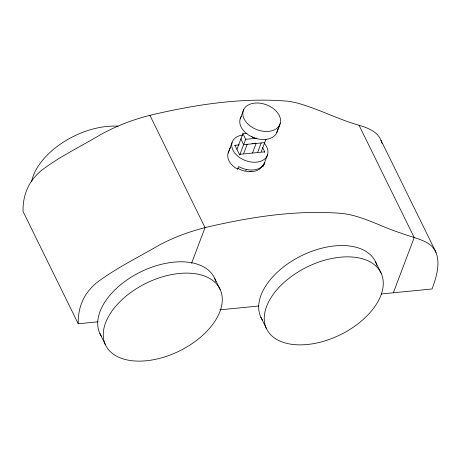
<?xml version="1.0" encoding="UTF-8"?>
<svg xmlns="http://www.w3.org/2000/svg" width="461" height="461" viewBox="0 0 461 461"><rect width="100%" height="100%" fill="white"/><g stroke="black" fill="none" stroke-linecap="round" stroke-linejoin="round"><path stroke-width="0.69" d="M97.876 321.836L78.22 323.766C77.955 313.14 80.531 302.301 86.674 293.519A46.74 27.7 -26.2 0 1 96.101 283.158C115.809 268.198 138.3 257.324 159.627 244.872C171.388 238.706 183.766 233.721 196.513 229.993A186.912 110.773 -26.2 0 1 205.053 227.607C249.868 217.079 296.354 209.599 342.46 213.46A130.532 77.356 -26.2 0 1 351.069 214.993C368.258 219.038 383.886 227.671 400.672 233.007C409.794 236.568 419.666 238.377 428.188 243.356C443.678 253.389 437.356 274.935 432.049 288.972L381.293 293.968M228.114 153.115L232.085 142.53M240.146 118.984L243.673 109.666M234.799 145.774L234.977 145.29L239.196 144.875M191.557 263.317L205.053 227.601L149.883 115.308A186.912 110.773 -26.2 0 0 141.343 117.699C127.276 121.802 113.688 127.484 100.832 134.497C80.836 146.535 59.434 156.55 40.931 170.864A46.74 27.7 -26.2 0 0 31.504 181.225C25.361 190.007 22.785 200.846 23.05 211.472L78.22 323.766M236.983 149.26L242.884 133.655L246.837 133.264M239.242 154.827L239.426 154.343L234.977 145.29M239.766 154.913L245.661 139.308L242.884 133.655M243.696 153.467L247.148 144.328M252.501 152.954L255.959 143.815M245.84 170.777L246.243 169.7M257.751 152.084L261.203 142.945M261.278 151.704L265.985 139.245M264.539 152.337L264.723 151.853L262.499 147.33M262.637 165.585L262.764 165.251L263.202 166.133L263.98 164.07L263.588 164.721A18.774 12.781 20.7 0 1 239.708 167.107L238.677 166.559L237.738 169.049L237.306 168.167M276.675 132.849L279.712 124.804A19.558 13.317 20.7 0 0 257.601 102.999A19.558 13.317 20.7 0 0 247.764 123.9A19.558 13.317 20.7 0 0 279.712 124.804M277.159 131.569L280.202 123.525M393.337 292.781L414.209 237.553L359.038 125.259C337.458 119.209 317.56 108.347 295.899 102.699A130.532 77.356 -26.2 0 0 287.289 101.166C241.184 97.306 194.698 104.785 149.883 115.308M263.974 164.191L267.616 154.614M241.512 138.951L240.855 139.015L243.633 144.673L264.718 142.599M245.661 139.308L256.858 138.208M239.426 154.343L264.723 151.853M219.885 309.838L258.638 306.029M359.038 125.259C367.55 127.853 377.3 131.339 380.97 140.259L436.141 252.553M375.582 261.946L381.138 273.258A63.681 37.739 -26.2 0 1 308.789 344.338A63.681 37.739 -26.2 0 1 281.348 285.002A63.681 37.739 -26.2 0 1 381.138 273.258M260.822 317.162L266.377 328.474M214.607 278.208L220.162 289.52A63.681 37.739 -26.2 0 1 147.814 360.6A63.681 37.739 -26.2 0 1 120.367 301.264A63.681 37.739 -26.2 0 1 220.162 289.52M99.841 333.424L105.402 344.736M380.97 140.259L382.06 143.625M256.512 138.231A3.913 2.662 20.7 0 1 251.608 136.3M255.872 142.985A3.913 2.662 20.7 0 1 252.029 143.365M277.453 130.238A19.558 13.317 20.7 0 1 253.896 137.712A19.558 13.317 20.7 0 1 241.322 116.5M101.622 336.57A63.681 37.739 -26.2 0 1 141.446 271.523A63.681 37.739 -26.2 0 1 215.881 281.7M31.659 181.398A63.681 37.739 -26.2 0 1 118.114 126.187M262.597 320.309A63.681 37.739 -26.2 0 1 302.428 255.261A63.681 37.739 -26.2 0 1 376.862 265.438M264.234 143.244A18.774 12.781 20.7 0 1 259.676 161.563A18.774 12.781 20.7 0 1 233.842 151.75A18.774 12.781 20.7 0 1 242.682 135.056M249.908 171.699A5.803 2.501 84.4 0 1 251.804 171.74M230.673 147.364A18.774 12.781 20.7 0 0 230.275 147.912L228.915 151.093A18.763 13.254 16.6 0 0 237.663 169.147M264.297 162.641A18.774 12.683 19.9 0 1 263.168 166.121M262.77 165.257A17.991 12.17 19.9 0 1 262.096 166.473A18.002 12.159 19.3 0 1 237.715 168.311"/></g></svg>
